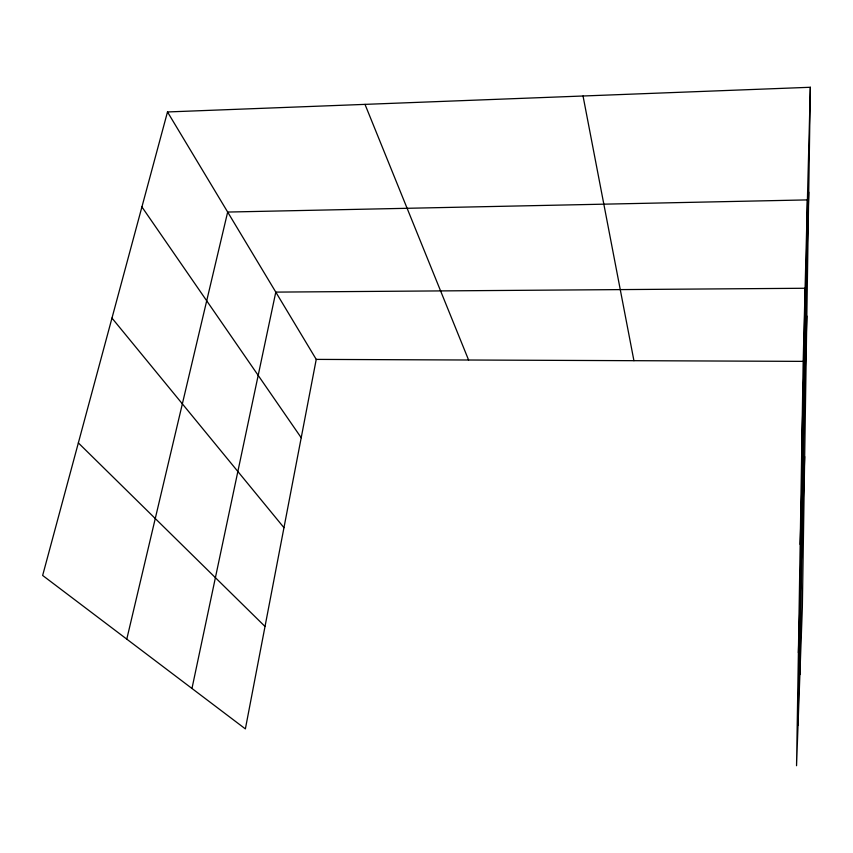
<?xml version="1.0" encoding="UTF-8"?>
<svg xmlns="http://www.w3.org/2000/svg" width="853" height="853" viewBox="0 0 853 853"><rect width="100%" height="100%" fill="white"/><g stroke="black" fill="none" stroke-linecap="round" stroke-linejoin="round"><path stroke-width="1.28" d="M798.035 725.157L805.093 288.261L275.796 292.11L191.968 688.467M799.89 674.584L807.407 199.901L227.666 212.056L126.777 639.132M810.35 87.273L802.353 607.549L796.542 765.727L803.185 361.373L810.35 87.273L167.497 111.956L42.65 575.455L245.376 728.889L316.239 359.39L167.497 111.956M801.788 446.375L808.74 192.138M800.178 544.438L806.831 316.015M798.397 652.748L804.667 456.579M316.239 359.39L803.185 361.373M78.359 442.91L265.016 626.465M111.978 318.084L283.964 527.676M141.918 206.927L301.216 437.738M364.999 104.375L468.596 360.019M583.036 95.994L633.928 360.691"/></g></svg>
